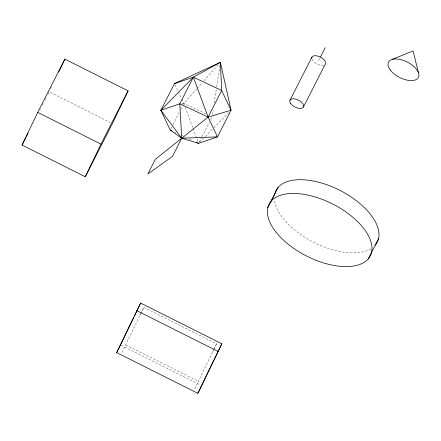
<?xml version="1.0" encoding="UTF-8"?>
<svg xmlns="http://www.w3.org/2000/svg" width="441" height="441" viewBox="0 0 441 441"><rect width="100%" height="100%" fill="white"/><g stroke="black" fill="none" stroke-linecap="round" stroke-linejoin="round"><path stroke-width="0.33" stroke-dasharray="2.21 1.65" d="M212.43 114.666L213.157 109.908M214.188 103.106L216.255 89.506M216.674 86.783L219.982 65.02M50.671 88.724L51.558 86.877M121.931 352.53L143.832 307.349L216.575 343.842L213.913 349.388M194.674 389.023L213.62 350M39.833 110.173L40.456 108.949M42.325 105.278L43.262 103.437M45.136 99.765L46.068 97.93M47.942 94.258L49.188 91.805L110.586 122.609M170.86 128.838L171.786 127.019M173.021 124.599L179.189 112.494M180.733 109.467L183.197 104.627M199.167 142.129L201.636 137.289M201.945 136.682L209.348 122.157M210.578 119.737L212.121 116.711M139.962 314.946L140.558 313.777M140.855 313.193L143.832 307.349M318.661 60.544L319.907 58.096M212.705 351.438L213.301 350.27M213.598 349.685L216.575 343.842M181.846 104.004L183.814 103.415L196.62 89.027M197.077 88.509L202.105 82.858M203.935 80.802L218.565 64.358M199.508 142.366L203.329 138.474M205.241 136.523L213.367 128.248M213.846 127.758L228.664 112.67M181.764 99.087L183.814 103.415L205.969 113.817M174.553 132.068L176.4 132.934M181.323 135.249L185.628 137.272M189.321 139.003L192.397 140.447M125.801 344.928L198.544 381.421M121.137 345.303L200.495 385.109M175.027 84.881L177.955 91.061M178.247 91.678L181.471 98.47M183.814 103.415L184.288 104.704M185.242 107.279L192.849 127.884M193.086 128.529L198.075 142.052M370.754 248.829A56.834 29.1 27 0 1 313.375 242.159A56.834 29.1 27 0 1 274.418 199.63M323.661 65.213A7.541 3.859 27 0 1 311.985 59.359"/><path stroke-width="0.66" d="M22.05 145.072L37.728 112.4L64.866 59.138L128.105 90.863L112.427 123.53L85.289 176.797L22.05 145.072L25.793 137.724M58.653 72.081L64.866 59.138M85.289 176.797L100.967 144.124L128.105 90.863M116.65 352.591L140.651 303.044L221.851 343.776L197.849 393.328L116.65 352.591L120.525 344.994M120.817 344.377L133.844 317.233M134.439 315.999L140.651 303.044M197.849 393.328L221.851 343.776M26.416 136.501L27.976 133.441M160.871 110.278L174.438 83.647L220.395 62.302L231.051 110.233L217.479 136.864L198.549 143.342L181.72 138.204L170.248 130.045L160.871 110.278L193.367 77.169L220.395 62.302L221.674 90.466L231.051 110.233L208.108 117.097L155.337 159.306L147.873 173.952L172.448 156.401L181.72 138.204L179.801 103.8L193.367 77.169L221.674 90.466L208.108 117.097L217.479 136.864L181.72 138.204L160.871 110.278L179.801 103.8L208.108 117.097L193.367 77.169L174.438 83.647M289.985 100.223L311.919 57.165M320.535 56.867L325.215 47.672M303.458 106.981L325.397 63.928A7.541 3.859 27 0 0 319.438 56.652A7.541 3.859 27 0 0 311.715 58.179M267.742 207.783L274.754 194.023A56.834 29.1 27 0 1 339.978 190.391A56.834 29.1 27 0 1 375.126 245.279M271.215 201.024L278.227 187.265M368.114 259.038A56.834 29.1 27 0 0 312.586 196.228A56.834 29.1 27 0 0 278.299 234.833A56.834 29.1 27 0 0 368.114 259.038L378.599 238.52M392.308 59.353L413.079 50.902L418.349 72.418M170.248 130.045L172.089 130.911M196.091 142.184L198.549 143.342M37.728 112.4L100.967 144.124M136.782 310.64L217.981 351.378M390.202 69.926A16.819 8.611 27 0 0 417.021 79.06A16.819 8.611 27 0 0 403.173 60.318A16.819 8.611 27 0 0 390.202 69.926M290.773 103.674A7.541 3.859 27 0 0 302.796 107.769A7.541 3.859 27 0 0 296.589 99.363A7.541 3.859 27 0 0 290.773 103.674"/></g></svg>
